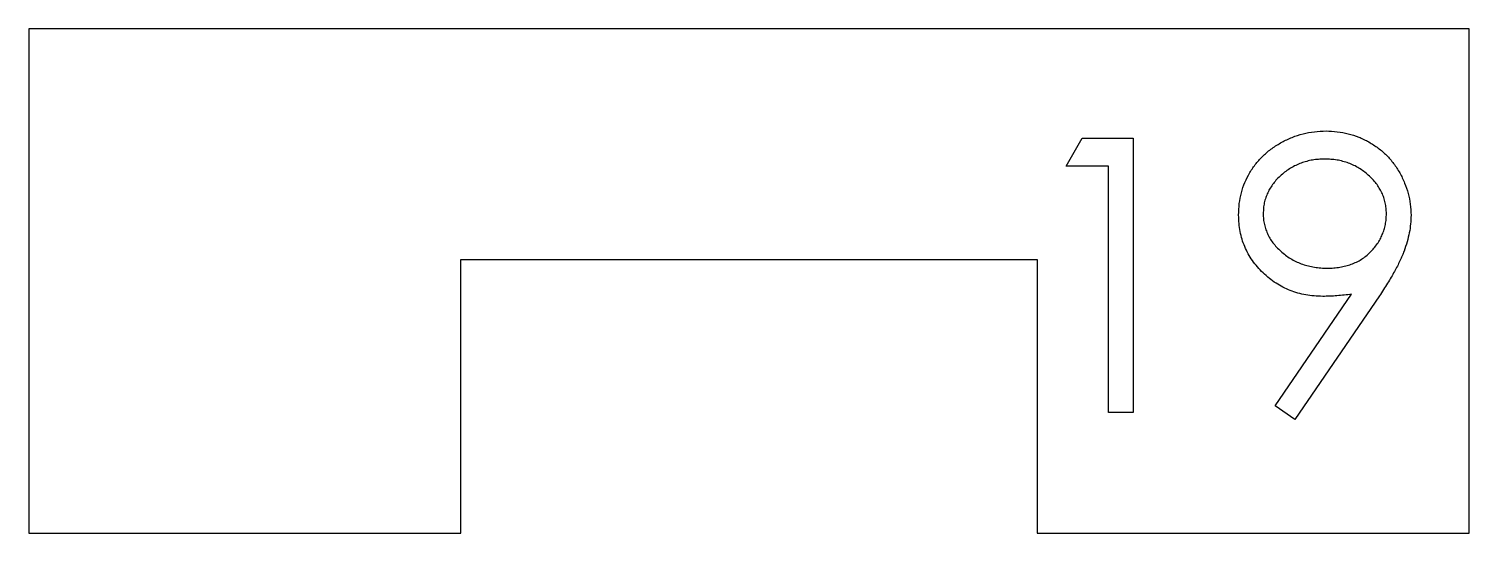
# Model space of a CAD drawing. Header units: millimetres. Extents: x -50 to 50, y 0 to 35.
import ezdxf

# ---------------------------------------------------------------- set-up
doc = ezdxf.new("R2010")
doc.units = ezdxf.units.MM

msp = doc.modelspace()

# ---------------------------------------------------------------- linework, layer by layer
at = {"color": 7, "linetype": 'Continuous', "lineweight": 25}
for p, q in [((-50, 35), (-50, 0)), ((50, 35), (-50, 35)), ((50, 0), (50, 35)), ((22.02, 25.47), (23.14, 27.42)), ((23.14, 27.42), (26.67, 27.42)), ((26.67, 27.42), (26.67, 8.37)), ((24.96, 25.47), (22.02, 25.47)), ((24.96, 8.37), (24.96, 25.47)), ((-20, 0), (-20, 19)), ((-20, 19), (20, 19)), ((20, 19), (20, 0)), ((36.53, 8.84), (41.83, 16.58)), ((43.77, 16.46), (37.9, 7.89)), ((26.67, 8.37), (24.96, 8.37)), ((37.9, 7.89), (36.53, 8.84)), ((-50, 0), (-20, 0)), ((20, 0), (50, 0))]:
    msp.add_line(p, q, dxfattribs=at)
for points, knots in [([(33.99, 22.08), (34, 22.34), (34.02, 22.87), (34.17, 23.63), (34.41, 24.35), (34.76, 25.03), (35.19, 25.66), (35.7, 26.22), (36.31, 26.72), (36.98, 27.14), (37.7, 27.48), (38.46, 27.74), (39.25, 27.88), (39.79, 27.9), (40.06, 27.91)], [0, 0, 0, 0, 0.08525, 0.16733, 0.24818, 0.32883, 0.40991, 0.49058, 0.57299, 0.65826, 0.74422, 0.82906, 0.91394, 1, 1, 1, 1]), ([(40.06, 27.91), (40.32, 27.9), (40.84, 27.88), (41.61, 27.74), (42.34, 27.5), (43.04, 27.16), (43.69, 26.74), (44.27, 26.24), (44.77, 25.66), (45.19, 25.01), (45.53, 24.31), (45.78, 23.58), (45.93, 22.83), (45.95, 22.32), (45.96, 22.06)], [0, 0, 0, 0, 0.08553, 0.169, 0.25194, 0.33568, 0.41941, 0.50126, 0.5837, 0.668, 0.75192, 0.8346, 0.91653, 1, 1, 1, 1]), ([(39.97, 25.96), (39.82, 25.95), (39.54, 25.95), (39.12, 25.9), (38.72, 25.81), (38.33, 25.69), (37.96, 25.53), (37.6, 25.34), (37.26, 25.11), (36.95, 24.85), (36.65, 24.57), (36.4, 24.27), (36.19, 23.96), (36.01, 23.63), (35.87, 23.29), (35.77, 22.93), (35.71, 22.56), (35.71, 22.3), (35.7, 22.17)], [0, 0, 0, 0, 0.06871, 0.13481, 0.19954, 0.26333, 0.32675, 0.39033, 0.45413, 0.5192, 0.58351, 0.6455, 0.70529, 0.76349, 0.82186, 0.88, 0.93911, 1, 1, 1, 1]), ([(44.25, 22.17), (44.25, 22.3), (44.24, 22.56), (44.18, 22.93), (44.08, 23.29), (43.94, 23.63), (43.76, 23.96), (43.55, 24.27), (43.29, 24.57), (43, 24.85), (42.68, 25.11), (42.35, 25.34), (41.99, 25.53), (41.62, 25.69), (41.23, 25.81), (40.82, 25.9), (40.4, 25.95), (40.11, 25.95), (39.97, 25.96)], [0, 0, 0, 0, 0.06076, 0.11974, 0.17776, 0.236, 0.29407, 0.35373, 0.41597, 0.48014, 0.54508, 0.60873, 0.67218, 0.73545, 0.79911, 0.86428, 0.93084, 1, 1, 1, 1]), ([(39.83, 16.43), (39.63, 16.44), (39.23, 16.45), (38.66, 16.53), (38.1, 16.65), (37.57, 16.83), (37.06, 17.06), (36.58, 17.34), (36.12, 17.68), (35.68, 18.06), (35.29, 18.47), (34.94, 18.92), (34.65, 19.39), (34.41, 19.88), (34.22, 20.4), (34.09, 20.93), (34.01, 21.5), (34, 21.88), (33.99, 22.08)], [0, 0, 0, 0, 0.06629, 0.13013, 0.19286, 0.25436, 0.31591, 0.37734, 0.44021, 0.50418, 0.56803, 0.63023, 0.69086, 0.75142, 0.81147, 0.87275, 0.93539, 1, 1, 1, 1]), ([(35.7, 22.17), (35.7, 22.04), (35.71, 21.79), (35.77, 21.42), (35.88, 21.06), (36.02, 20.71), (36.2, 20.38), (36.43, 20.07), (36.7, 19.77), (37, 19.49), (37.33, 19.23), (37.68, 19), (38.05, 18.81), (38.44, 18.66), (38.84, 18.54), (39.26, 18.45), (39.7, 18.4), (39.99, 18.39), (40.14, 18.39)], [0, 0, 0, 0, 0.05954, 0.11742, 0.17444, 0.23173, 0.28972, 0.3492, 0.41052, 0.47508, 0.54009, 0.60444, 0.6687, 0.73211, 0.79674, 0.86291, 0.93046, 1, 1, 1, 1]), ([(40.14, 18.39), (40.3, 18.39), (40.59, 18.4), (41.02, 18.45), (41.43, 18.54), (41.81, 18.66), (42.18, 18.81), (42.52, 19), (42.84, 19.23), (43.13, 19.49), (43.39, 19.77), (43.62, 20.07), (43.82, 20.39), (43.97, 20.72), (44.1, 21.06), (44.19, 21.42), (44.24, 21.79), (44.25, 22.04), (44.25, 22.17)], [0, 0, 0, 0, 0.07271, 0.14155, 0.20836, 0.27246, 0.33539, 0.39771, 0.45938, 0.5221, 0.58431, 0.64439, 0.70335, 0.76151, 0.82003, 0.87852, 0.93826, 1, 1, 1, 1]), ([(45.96, 22.06), (45.95, 21.86), (45.94, 21.45), (45.85, 20.84), (45.69, 20.21), (45.52, 19.68), (45.35, 19.24), (45.19, 18.89), (45.01, 18.52), (44.81, 18.15), (44.58, 17.75), (44.33, 17.33), (44.06, 16.9), (43.86, 16.61), (43.77, 16.46)], [0, 0, 0, 0, 0.09832, 0.19942, 0.3056, 0.41616, 0.47458, 0.53701, 0.60386, 0.67409, 0.74942, 0.82825, 0.91205, 1, 1, 1, 1]), ([(41.83, 16.58), (41.49, 16.54), (40.83, 16.46), (40.16, 16.44), (39.83, 16.43)], [0, 0, 0, 0, 0.50786, 1, 1, 1, 1])]:
    msp.add_open_spline(points, degree=3, knots=knots, dxfattribs=at)

doc.saveas('drawing.dxf')
